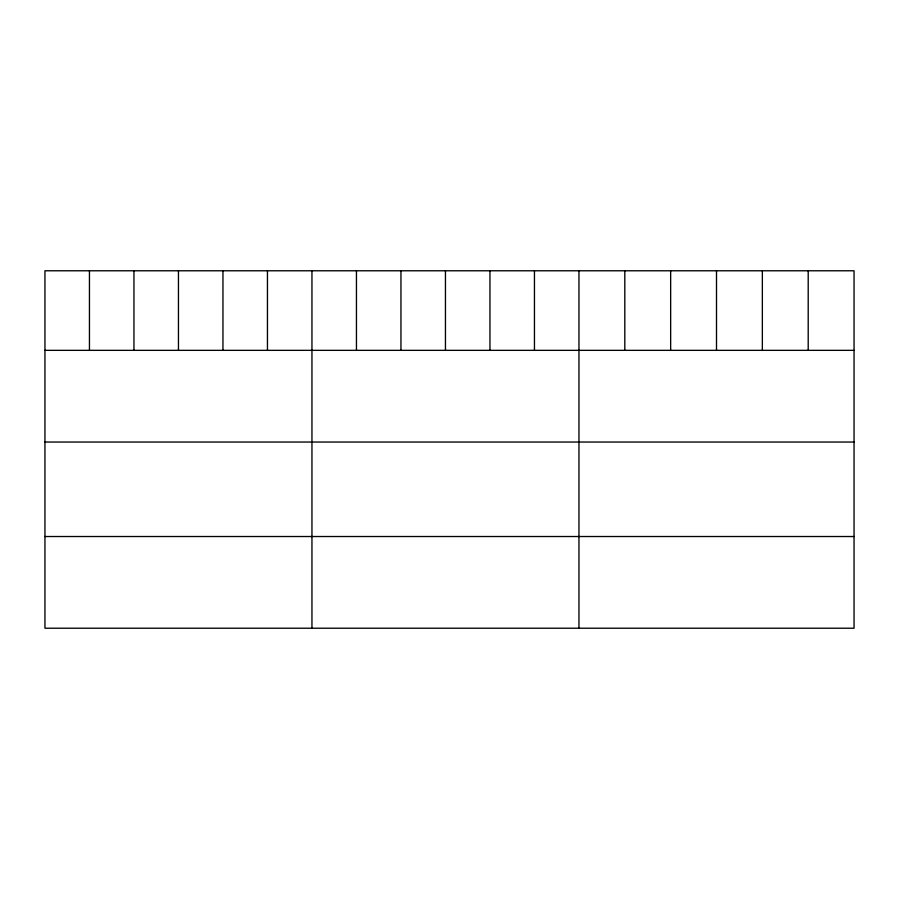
<?xml version="1.0" encoding="UTF-8"?>
<svg xmlns="http://www.w3.org/2000/svg" width="899" height="899" viewBox="0 0 899 899"><rect width="100%" height="100%" fill="white"/><g stroke="black" fill="none" stroke-linecap="round" stroke-linejoin="round"><path stroke-width="1.35" d="M854.05 350.34L854.05 628.221L44.95 628.221L44.95 270.779L854.05 270.779L854.05 350.34L44.95 350.34M44.95 442.038L854.05 442.038M44.95 536.523L854.05 536.523M808.201 270.779L808.201 350.34M762.352 270.779L762.352 350.34M716.503 270.779L716.503 350.34M670.654 270.779L670.654 350.34M624.805 270.779L624.805 350.34M578.956 270.779L578.956 628.221M534.456 270.779L534.456 350.34M489.955 270.779L489.955 350.34M445.454 270.779L445.454 350.34M400.954 270.779L400.954 350.34M356.454 270.779L356.454 350.34M311.953 270.779L311.953 628.221M267.452 270.779L267.452 350.34M222.952 270.779L222.952 350.34M178.452 270.779L178.452 350.34M133.951 270.779L133.951 350.34M89.45 270.779L89.45 350.34"/></g></svg>
